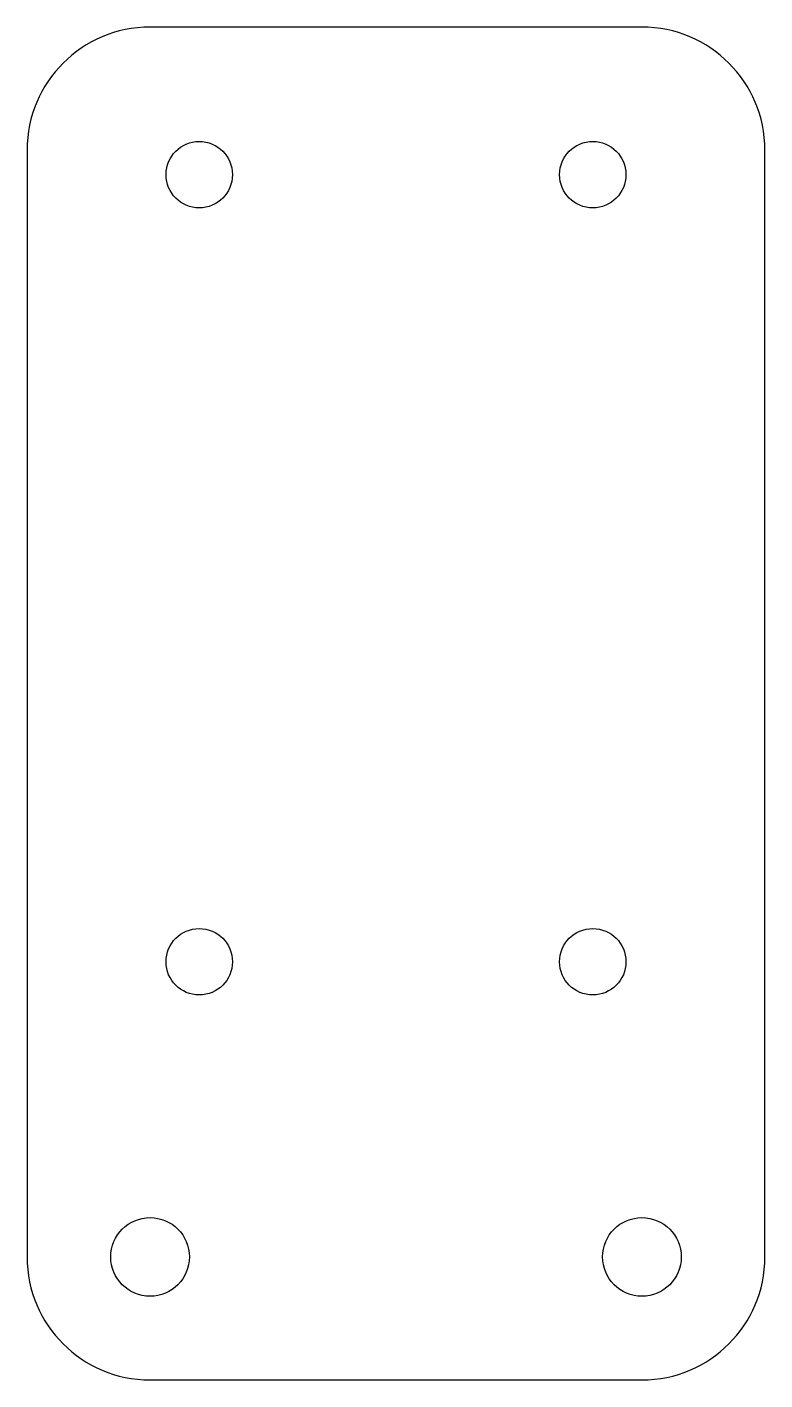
# Model space of a CAD drawing. Header units: millimetres. Extents: x -15 to 15, y -33 to 22.
import ezdxf

# ---------------------------------------------------------------- set-up
doc = ezdxf.new("R2010")
doc.units = ezdxf.units.MM

msp = doc.modelspace()

# ---------------------------------------------------------------- linework, layer by layer
at = {"color": 7, "linetype": 'Continuous', "lineweight": 25}
for p, q in [((10, 22), (-10, 22)), ((-15, 17), (-15, -28)), ((15, -28), (15, 17)), ((-10, -33), (10, -33))]:
    msp.add_line(p, q, dxfattribs=at)
for centre, radius in [((-8, 16), 1.35), ((8, 16), 1.35), ((-8, -16), 1.35), ((8, -16), 1.35), ((-10, -28), 1.6), ((10, -28), 1.6)]:
    msp.add_circle(centre, radius, dxfattribs=at)
for centre, start, end in [((-10, 17), 90, 180), ((10, 17), 0, 90), ((-10, -28), 180, 270), ((10, -28), 270, 0)]:
    msp.add_arc(centre, 5, start, end, dxfattribs=at)

doc.saveas('drawing.dxf')
